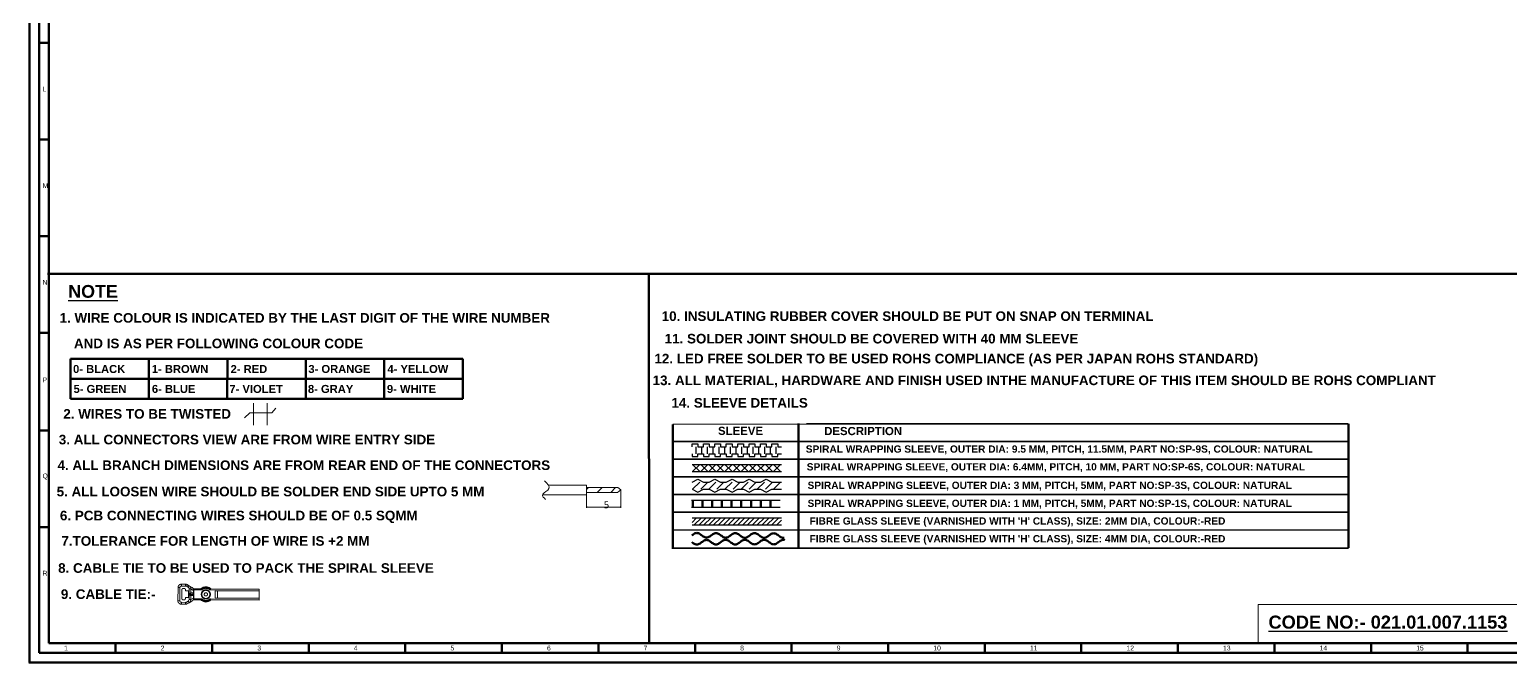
# Model space of a CAD drawing. Header units: millimetres. Extents: x 0 to 1189, y 1 to 842.
# Drawn here: x 0 to 767, y 1 to 328 of the extents above; entities that cross this region are included whole.
import ezdxf

# ---------------------------------------------------------------- set-up
doc = ezdxf.new("R2010")
doc.units = ezdxf.units.MM
doc.header["$MEASUREMENT"] = 0
doc.linetypes.add('DottedLine', pattern=[3, 0, -3])
doc.styles.get("Standard").update_dxf_attribs({"font": 'txt.shx'})

msp = doc.modelspace()

# ---------------------------------------------------------------- hatches: boundary and pattern name
at = {"lineweight": 0}
h = msp.add_hatch(dxfattribs=at)
h.set_pattern_fill('HEXPattern:RSlant', color=1, style=0, pattern_type=2)
h.set_pattern_definition([(45, (0, 0), (-3.535534, 3.53553), [])])
h.paths.add_polyline_path([(288.27, 91.29), (304.51, 91.29), (306.08, 90.05), (304.32, 88.81), (288.27, 88.81)], flags=0)

# ---------------------------------------------------------------- linework, layer by layer
at = {"color": 7, "linetype": 'Continuous', "lineweight": 50}
for p, q in [((0, 841.88), (0, 0.88)), ((5, 5.88), (5, 836.88)), ((10, 10.88), (10, 831.88)), ((5, 321.38), (10, 321.38)), ((5, 271.38), (10, 271.38)), ((5, 221.38), (10, 221.38)), ((9.21, 201.91), (1179, 201.88)), ((320.65, 201.75), (320.74, 10.88)), ((5, 171.38), (10, 171.38)), ((333.1, 59.65), (333.1, 123.92)), ((398.11, 124.37), (398.11, 60.09)), ((682.84, 124.26), (682.88, 60.09)), ((5, 120.88), (10, 120.88)), ((5, 70.88), (10, 70.88)), ((10, 10.88), (1179, 10.88)), ((44.5, 10.88), (44.5, 5.88)), ((94.5, 10.88), (94.5, 5.88)), ((144.5, 10.88), (144.5, 5.88)), ((194.5, 10.88), (194.5, 5.88)), ((244.5, 10.88), (244.5, 5.88)), ((244.5, 10.88), (244.5, 5.88)), ((294.5, 10.88), (294.5, 5.88)), ((344.5, 10.88), (344.5, 5.88)), ((394.5, 10.88), (394.5, 5.88)), ((444.5, 10.88), (444.5, 5.88)), ((494.5, 10.88), (494.5, 5.88)), ((544.5, 10.88), (544.5, 5.88)), ((594.5, 10.88), (594.5, 5.88)), ((644.5, 10.88), (644.5, 5.88)), ((694.5, 10.88), (694.5, 5.88)), ((744.5, 10.88), (744.5, 5.88)), ((0, 0.88), (1189, 0.88)), ((5, 5.88), (1184, 5.88)), ((7, 5.88), (12, 5.88))]:
    msp.add_line(p, q, dxfattribs=at)
at = {"color": 7, "linetype": 'Continuous', "lineweight": 60}
for p, q in [((21.1, 157.87), (21.09, 137.28)), ((21.1, 157.87), (224.27, 157.82)), ((61.73, 157.86), (61.73, 137.27)), ((102.37, 157.85), (102.36, 137.26)), ((143, 157.84), (142.99, 137.25)), ((183.63, 157.83), (183.63, 137.24)), ((224.27, 157.82), (224.26, 137.23)), ((21.1, 147.58), (224.26, 147.53)), ((21.09, 137.28), (224.26, 137.23))]:
    msp.add_line(p, q, dxfattribs=at)
at = {"color": 7, "linetype": 'Continuous', "lineweight": 20}
for p, q in [((115.83, 134.96), (115.83, 123.65)), ((123.05, 134.96), (123.05, 123.65)), ((636.05, 30.81), (774.92, 30.82)), ((636.05, 11.23), (636.05, 30.81)), ((774.92, 11.23), (636.05, 11.23))]:
    msp.add_line(p, q, dxfattribs=at)
at = {"color": 7, "linetype": 'Continuous', "lineweight": 30}
msp.add_line((333, 124.13), (402.28, 124.3), dxfattribs=at)
at = {"color": 7, "linetype": 'Continuous', "lineweight": 35}
for p, q in [((402.21, 124.27), (682.73, 124.31)), ((333.02, 115.2), (682.73, 115.2)), ((333.02, 106.03), (682.73, 106.03)), ((333.02, 96.86), (682.73, 96.86)), ((333.02, 87.7), (682.73, 87.69)), ((333.1, 78.53), (682.82, 78.52)), ((333.1, 69.36), (682.82, 69.35)), ((333.1, 59.88), (682.82, 59.88))]:
    msp.add_line(p, q, dxfattribs=at)
at = {"color": 5, "linetype": 'Continuous', "lineweight": 30}
for p, q in [((344.93, 112.45), (344.93, 108.78)), ((344.93, 112.45), (344.93, 108.78)), ((347.88, 112.45), (347.88, 108.78)), ((347.88, 112.45), (347.88, 108.78)), ((350.84, 112.45), (350.84, 108.78)), ((350.84, 112.45), (350.84, 108.78)), ((353.8, 112.45), (353.8, 108.78)), ((353.8, 112.45), (353.8, 108.78)), ((356.76, 112.45), (356.76, 108.78)), ((356.76, 112.45), (356.76, 108.78)), ((359.71, 112.45), (359.71, 108.78)), ((359.71, 112.45), (359.71, 108.78)), ((362.67, 112.45), (362.67, 108.78)), ((362.67, 112.45), (362.67, 108.78)), ((365.63, 112.45), (365.63, 108.78)), ((365.63, 112.45), (365.63, 108.78)), ((368.59, 112.45), (368.59, 108.78)), ((368.59, 112.45), (368.59, 108.78)), ((371.55, 112.45), (371.55, 108.78)), ((371.55, 112.45), (371.55, 108.78)), ((374.51, 112.45), (374.51, 108.78)), ((374.51, 112.45), (374.51, 108.78)), ((377.46, 112.45), (377.46, 108.78)), ((377.46, 112.45), (377.46, 108.78)), ((380.42, 112.45), (380.42, 108.78)), ((380.42, 112.45), (380.42, 108.78)), ((383.38, 112.45), (383.38, 108.78)), ((383.38, 112.45), (383.38, 108.78)), ((386.34, 112.45), (386.34, 108.78)), ((386.34, 112.45), (386.34, 108.78)), ((346.95, 103.28), (343.28, 99.61)), ((343.28, 103.28), (346.95, 99.61)), ((346.95, 103.28), (343.28, 99.61)), ((343.28, 103.28), (346.95, 99.61)), ((351.13, 103.28), (347.46, 99.61)), ((347.46, 103.28), (351.13, 99.61)), ((351.13, 103.28), (347.46, 99.61)), ((347.46, 103.28), (351.13, 99.61)), ((355.31, 103.28), (351.65, 99.61)), ((351.65, 103.28), (355.31, 99.61)), ((355.31, 103.28), (351.65, 99.61)), ((351.65, 103.28), (355.31, 99.61)), ((359.5, 103.28), (355.83, 99.61)), ((355.83, 103.28), (359.5, 99.61)), ((359.5, 103.28), (355.83, 99.61)), ((355.83, 103.28), (359.5, 99.61)), ((363.68, 103.28), (360.01, 99.61)), ((360.01, 103.28), (363.68, 99.61)), ((363.68, 103.28), (360.01, 99.61)), ((360.01, 103.28), (363.68, 99.61)), ((367.86, 103.28), (364.2, 99.61)), ((364.2, 103.28), (367.86, 99.61)), ((367.86, 103.28), (364.2, 99.61)), ((364.2, 103.28), (367.86, 99.61)), ((372.05, 103.28), (368.38, 99.61)), ((368.38, 103.28), (372.05, 99.61)), ((372.05, 103.28), (368.38, 99.61)), ((368.38, 103.28), (372.05, 99.61)), ((376.23, 103.28), (372.56, 99.61)), ((372.56, 103.28), (376.23, 99.61)), ((376.23, 103.28), (372.56, 99.61)), ((372.56, 103.28), (376.23, 99.61)), ((380.41, 103.28), (376.75, 99.61)), ((376.75, 103.28), (380.41, 99.61)), ((380.41, 103.28), (376.75, 99.61)), ((376.75, 103.28), (380.41, 99.61)), ((384.6, 103.28), (380.93, 99.61)), ((380.93, 103.28), (384.6, 99.61)), ((384.6, 103.28), (380.93, 99.61)), ((380.93, 103.28), (384.6, 99.61)), ((388.78, 103.28), (385.11, 99.61)), ((385.11, 103.28), (388.78, 99.61)), ((388.78, 103.28), (385.11, 99.61)), ((385.11, 103.28), (388.78, 99.61)), ((346.95, 94.11), (343.28, 90.45)), ((346.95, 94.11), (343.28, 90.45)), ((351.13, 94.11), (347.46, 90.45)), ((351.13, 94.11), (347.46, 90.45)), ((355.31, 94.11), (351.65, 90.45)), ((355.31, 94.11), (351.65, 90.45)), ((359.5, 94.11), (355.83, 90.45)), ((359.5, 94.11), (355.83, 90.45)), ((363.68, 94.11), (360.01, 90.45)), ((363.68, 94.11), (360.01, 90.45)), ((367.86, 94.11), (364.2, 90.45)), ((367.86, 94.11), (364.2, 90.45)), ((372.05, 94.11), (368.38, 90.45)), ((372.05, 94.11), (368.38, 90.45)), ((376.23, 94.11), (372.56, 90.45)), ((376.23, 94.11), (372.56, 90.45)), ((380.41, 94.11), (376.75, 90.45)), ((380.41, 94.11), (376.75, 90.45)), ((384.6, 94.11), (380.93, 90.45)), ((384.6, 94.11), (380.93, 90.45)), ((388.78, 94.11), (385.11, 90.45)), ((388.78, 94.11), (385.11, 90.45)), ((345.27, 75.6), (342.95, 73.28)), ((345.27, 75.6), (342.95, 73.28)), ((347.78, 75.6), (344.12, 71.94)), ((347.78, 75.6), (344.12, 71.94)), ((350.29, 75.6), (346.63, 71.94)), ((350.29, 75.6), (346.63, 71.94)), ((352.8, 75.6), (349.14, 71.94)), ((352.8, 75.6), (349.14, 71.94)), ((355.31, 75.6), (351.65, 71.94)), ((355.31, 75.6), (351.65, 71.94)), ((357.82, 75.6), (354.16, 71.94)), ((357.82, 75.6), (354.16, 71.94)), ((360.33, 75.6), (356.67, 71.94)), ((360.33, 75.6), (356.67, 71.94)), ((362.84, 75.6), (359.18, 71.94)), ((362.84, 75.6), (359.18, 71.94)), ((365.35, 75.6), (361.69, 71.94)), ((365.35, 75.6), (361.69, 71.94)), ((367.86, 75.6), (364.2, 71.94)), ((367.86, 75.6), (364.2, 71.94)), ((370.37, 75.6), (366.71, 71.94)), ((370.37, 75.6), (366.71, 71.94)), ((372.88, 75.6), (369.22, 71.94)), ((372.88, 75.6), (369.22, 71.94)), ((375.39, 75.6), (371.73, 71.94)), ((375.39, 75.6), (371.73, 71.94)), ((377.9, 75.6), (374.24, 71.94)), ((377.9, 75.6), (374.24, 71.94)), ((380.41, 75.6), (376.75, 71.94)), ((380.41, 75.6), (376.75, 71.94)), ((382.92, 75.6), (379.26, 71.94)), ((382.92, 75.6), (379.26, 71.94)), ((385.43, 75.6), (381.77, 71.94)), ((385.43, 75.6), (381.77, 71.94)), ((387.94, 75.6), (384.28, 71.94)), ((387.94, 75.6), (384.28, 71.94)), ((389.3, 74.45), (386.79, 71.94)), ((389.3, 74.45), (386.79, 71.94))]:
    msp.add_line(p, q, dxfattribs=at)
at = {"color": 7, "linetype": 'Continuous', "lineweight": 5}
for p, q in [((288.27, 91.29), (304.51, 91.29)), ((288.27, 88.81), (304.32, 88.81)), ((288.27, 87.58), (288.27, 80.84)), ((306.08, 90.05), (304.32, 88.81)), ((306.08, 90.05), (304.51, 91.29)), ((306.08, 90.05), (306.08, 80.84)), ((288.27, 81.23), (288.64, 81.34)), ((288.27, 81.23), (306.08, 81.23)), ((288.27, 81.23), (288.64, 81.13)), ((306.08, 81.23), (305.7, 81.34)), ((306.08, 81.23), (305.7, 81.13))]:
    msp.add_line(p, q, dxfattribs=at)
at = {"color": 5, "linetype": 'Continuous', "lineweight": 50}
for p, q in [((343.46, 84.8), (343.46, 81.18)), ((348.46, 84.8), (348.46, 81.18)), ((348.46, 84.8), (348.46, 81.18)), ((353.46, 84.8), (353.46, 81.18)), ((353.46, 84.8), (353.46, 81.18)), ((358.46, 84.8), (358.46, 81.18)), ((358.46, 84.8), (358.46, 81.18)), ((363.46, 84.8), (363.46, 81.18)), ((368.46, 84.8), (368.46, 81.18)), ((373.6, 84.8), (373.6, 81.18)), ((378.6, 84.8), (378.6, 81.18)), ((383.6, 84.8), (383.6, 81.18))]:
    msp.add_line(p, q, dxfattribs=at)
at = {"color": 7, "linetype": 'Continuous', "lineweight": 15}
for p, q in [((76.78, 32.8), (76.83, 39.54)), ((77.79, 39.53), (76.83, 39.54)), ((77.74, 32.79), (77.79, 39.53)), ((78.65, 41.33), (78.64, 40.37)), ((80.78, 40.35), (78.64, 40.37)), ((80.79, 41.32), (78.65, 41.33)), ((78.83, 33.81), (78.87, 38.5)), ((79.47, 39.1), (80.08, 39.09)), ((80.67, 38.49), (80.67, 37.83)), ((80.79, 41.32), (80.78, 40.35)), ((81.69, 41.07), (81.2, 40.24)), ((82.11, 39.7), (81.2, 40.24)), ((82.6, 40.53), (81.69, 41.07)), ((82.6, 40.53), (82.11, 39.7)), ((82.58, 38.91), (82.56, 36.19)), ((82.58, 38.91), (83.49, 38.9)), ((82.6, 40.53), (84.11, 39.64)), ((83.49, 38.9), (83.47, 36.78)), ((83.49, 38.9), (84.93, 38.05)), ((84.11, 39.64), (84.15, 39.62)), ((85.11, 38.93), (85.11, 38.45)), ((88.82, 38.91), (85.11, 38.93)), ((88.82, 38.42), (85.11, 38.45)), ((88.82, 38.91), (88.82, 38.42)), ((89.45, 38.62), (89.17, 39.01)), ((93.08, 38.59), (93.36, 38.98)), ((118.9, 38.67), (93.71, 38.87)), ((93.71, 38.87), (93.71, 38.39)), ((118.9, 38.19), (93.71, 38.39)), ((118.9, 38.19), (118.9, 38.67)), ((76.78, 32.8), (77.74, 32.79)), ((78.57, 30.98), (78.46, 30.99)), ((78.57, 30.98), (78.57, 31.94)), ((78.57, 31.94), (80.72, 31.93)), ((78.57, 30.98), (80.71, 30.96)), ((80.03, 33.2), (79.43, 33.2)), ((80.64, 34.46), (80.64, 33.79)), ((82.21, 34.44), (80.64, 34.46)), ((80.67, 37.83), (82.23, 37.81)), ((80.71, 30.96), (80.72, 31.93)), ((81.14, 32.04), (82.06, 32.56)), ((81.61, 31.2), (81.14, 32.04)), ((81.61, 31.2), (82.53, 31.72)), ((82.53, 31.72), (82.06, 32.56)), ((82.23, 37.81), (82.21, 34.44)), ((82.53, 31.72), (84.06, 32.58)), ((82.56, 36.07), (82.54, 33.34)), ((82.54, 33.34), (83.44, 33.34)), ((82.56, 36.19), (83.29, 36.18)), ((83.29, 36.06), (82.56, 36.07)), ((83.29, 36.18), (83.3, 36.72)), ((83.29, 36.18), (84.99, 36.17)), ((83.29, 36.06), (83.29, 36.18)), ((83.29, 36.06), (83.29, 35.52)), ((83.29, 36.06), (84.99, 36.05)), ((83.46, 35.46), (83.44, 33.34)), ((83.44, 33.34), (84.9, 34.16)), ((83.45, 35.46), (84.38, 35.45)), ((83.46, 36.78), (84.39, 36.77)), ((84.06, 32.58), (84.09, 32.6)), ((84.91, 35.76), (84.9, 34.16)), ((84.97, 34.16), (84.9, 34.16)), ((84.9, 34.16), (84.9, 34.1)), ((84.93, 38.05), (84.92, 36.45)), ((84.93, 38.05), (84.93, 38.11)), ((84.93, 38.05), (85, 38.05)), ((84.99, 36.05), (84.97, 34.16)), ((84.97, 34.16), (84.97, 34.14)), ((85, 38.05), (84.99, 36.17)), ((84.99, 36.05), (84.99, 36.17)), ((85, 38.05), (85, 38.07)), ((85.07, 33.76), (88.78, 33.73)), ((85.07, 33.28), (85.07, 33.76)), ((85.07, 33.28), (88.78, 33.25)), ((88.78, 33.25), (88.78, 33.73)), ((89.41, 33.52), (89.13, 33.13)), ((93.04, 33.49), (93.32, 33.1)), ((118.86, 33.49), (93.67, 33.69)), ((93.67, 33.21), (93.67, 33.69)), ((118.86, 33.01), (93.67, 33.21)), ((96.12, 37.82), (96.09, 34.21)), ((118.86, 34.03), (96.09, 34.21)), ((118.89, 37.65), (96.12, 37.82)), ((97.28, 37.82), (97.25, 34.2)), ((118.86, 34.03), (118.89, 37.65)), ((118.86, 33.49), (118.86, 34.03)), ((118.86, 33.01), (118.86, 33.49)), ((118.89, 37.65), (118.9, 38.19))]:
    msp.add_line(p, q, dxfattribs=at)
at = {"color": 251, "linetype": 'DottedLine', "lineweight": 50, "true_color": 0x656565}
msp.add_polyline3d([(0, 0.88, 0), (0, 841.88, 0), (1189, 841.88, 0), (1189, 0.88, 0), (0, 0.88, 0)], dxfattribs=at)
at = {"color": 7, "linetype": 'Continuous', "lineweight": 20}
msp.add_polyline3d([(111.3, 127.3, 0), (114.08, 130, 0), (125.44, 130.02, 0), (127.56, 132.43, 0)], dxfattribs=at)
at = {"color": 5, "linetype": 'Continuous', "lineweight": 30}
for points in [[(342.95, 112.45, 0), (342.95, 113.92, 0), (345.91, 113.92, 0), (345.91, 112.45, 0), (348.87, 112.45, 0), (348.87, 113.92, 0), (351.83, 113.92, 0), (351.83, 112.45, 0), (354.78, 112.45, 0), (354.78, 113.92, 0), (357.74, 113.92, 0), (357.74, 112.45, 0), (360.7, 112.45, 0), (360.7, 113.92, 0), (363.66, 113.92, 0), (363.66, 112.45, 0), (366.62, 112.45, 0), (366.62, 113.92, 0), (369.57, 113.92, 0), (369.57, 112.45, 0), (372.53, 112.45, 0), (372.53, 113.92, 0), (375.49, 113.92, 0), (375.49, 112.45, 0), (378.45, 112.45, 0), (378.45, 113.92, 0), (381.41, 113.92, 0), (381.41, 112.45, 0), (384.36, 112.45, 0), (384.36, 113.92, 0), (387.32, 113.92, 0), (387.32, 112.45, 0), (389.3, 112.45, 0)], [(342.95, 112.45, 0), (342.95, 113.92, 0), (345.91, 113.92, 0), (345.91, 112.45, 0), (348.87, 112.45, 0), (348.87, 113.92, 0), (351.83, 113.92, 0), (351.83, 112.45, 0), (354.78, 112.45, 0), (354.78, 113.92, 0), (357.74, 113.92, 0), (357.74, 112.45, 0), (360.7, 112.45, 0), (360.7, 113.92, 0), (363.66, 113.92, 0), (363.66, 112.45, 0), (366.62, 112.45, 0), (366.62, 113.92, 0), (369.57, 113.92, 0), (369.57, 112.45, 0), (372.53, 112.45, 0), (372.53, 113.92, 0), (375.49, 113.92, 0), (375.49, 112.45, 0), (378.45, 112.45, 0), (378.45, 113.92, 0), (381.41, 113.92, 0), (381.41, 112.45, 0), (384.36, 112.45, 0), (384.36, 113.92, 0), (387.32, 113.92, 0), (387.32, 112.45, 0), (389.3, 112.45, 0)], [(342.95, 108.78, 0), (342.95, 107.31, 0), (345.91, 107.31, 0), (345.91, 108.78, 0), (348.87, 108.78, 0), (348.87, 107.31, 0), (351.83, 107.31, 0), (351.83, 108.78, 0), (354.78, 108.78, 0), (354.78, 107.31, 0), (357.74, 107.31, 0), (357.74, 108.78, 0), (360.7, 108.78, 0), (360.7, 107.31, 0), (363.66, 107.31, 0), (363.66, 108.78, 0), (366.62, 108.78, 0), (366.62, 107.31, 0), (369.57, 107.31, 0), (369.57, 108.78, 0), (372.53, 108.78, 0), (372.53, 107.31, 0), (375.49, 107.31, 0), (375.49, 108.78, 0), (378.45, 108.78, 0), (378.45, 107.31, 0), (381.41, 107.31, 0), (381.41, 108.78, 0), (384.36, 108.78, 0), (384.36, 107.31, 0), (387.32, 107.31, 0), (387.32, 108.78, 0), (389.3, 108.78, 0)], [(342.95, 108.78, 0), (342.95, 107.31, 0), (345.91, 107.31, 0), (345.91, 108.78, 0), (348.87, 108.78, 0), (348.87, 107.31, 0), (351.83, 107.31, 0), (351.83, 108.78, 0), (354.78, 108.78, 0), (354.78, 107.31, 0), (357.74, 107.31, 0), (357.74, 108.78, 0), (360.7, 108.78, 0), (360.7, 107.31, 0), (363.66, 107.31, 0), (363.66, 108.78, 0), (366.62, 108.78, 0), (366.62, 107.31, 0), (369.57, 107.31, 0), (369.57, 108.78, 0), (372.53, 108.78, 0), (372.53, 107.31, 0), (375.49, 107.31, 0), (375.49, 108.78, 0), (378.45, 108.78, 0), (378.45, 107.31, 0), (381.41, 107.31, 0), (381.41, 108.78, 0), (384.36, 108.78, 0), (384.36, 107.31, 0), (387.32, 107.31, 0), (387.32, 108.78, 0), (389.3, 108.78, 0)], [(342.95, 103.28, 0), (389.3, 103.28, 0)], [(342.95, 103.28, 0), (389.3, 103.28, 0)], [(342.95, 99.61, 0), (389.3, 99.61, 0)], [(342.95, 99.61, 0), (389.3, 99.61, 0)], [(342.95, 94.11, 0), (345.91, 95.64, 0), (348.87, 94.11, 0), (351.83, 94.11, 0), (354.78, 95.64, 0), (357.74, 94.11, 0), (360.7, 94.11, 0), (363.66, 95.64, 0), (366.62, 94.11, 0), (369.57, 94.11, 0), (372.53, 95.64, 0), (375.49, 94.11, 0), (378.45, 94.11, 0), (381.41, 95.64, 0), (384.36, 94.11, 0), (387.32, 94.11, 0), (389.3, 94.11, 0)], [(342.95, 94.11, 0), (345.91, 95.64, 0), (348.87, 94.11, 0), (351.83, 94.11, 0), (354.78, 95.64, 0), (357.74, 94.11, 0), (360.7, 94.11, 0), (363.66, 95.64, 0), (366.62, 94.11, 0), (369.57, 94.11, 0), (372.53, 95.64, 0), (375.49, 94.11, 0), (378.45, 94.11, 0), (381.41, 95.64, 0), (384.36, 94.11, 0), (387.32, 94.11, 0), (389.3, 94.11, 0)], [(342.95, 90.45, 0), (345.91, 88.92, 0), (348.87, 90.45, 0), (351.83, 90.45, 0), (354.78, 88.92, 0), (357.74, 90.45, 0), (360.7, 90.45, 0), (363.66, 88.92, 0), (366.62, 90.45, 0), (369.57, 90.45, 0), (372.53, 88.92, 0), (375.49, 90.45, 0), (378.45, 90.45, 0), (381.41, 88.92, 0), (384.36, 90.45, 0), (387.32, 90.45, 0), (389.3, 90.45, 0)], [(342.95, 90.45, 0), (345.91, 88.92, 0), (348.87, 90.45, 0), (351.83, 90.45, 0), (354.78, 88.92, 0), (357.74, 90.45, 0), (360.7, 90.45, 0), (363.66, 88.92, 0), (366.62, 90.45, 0), (369.57, 90.45, 0), (372.53, 88.92, 0), (375.49, 90.45, 0), (378.45, 90.45, 0), (381.41, 88.92, 0), (384.36, 90.45, 0), (387.32, 90.45, 0), (389.3, 90.45, 0)], [(342.95, 75.6, 0), (389.3, 75.6, 0)], [(342.95, 75.6, 0), (389.3, 75.6, 0)], [(342.95, 71.94, 0), (389.3, 71.94, 0)], [(342.95, 71.94, 0), (389.3, 71.94, 0)]]:
    msp.add_polyline3d(points, dxfattribs=at)
at = {"color": 7, "linetype": 'Continuous', "lineweight": 5}
msp.add_polyline3d([(265.57, 87.58, 0), (288.27, 87.58, 0), (288.27, 92.52, 0), (268.58, 92.52, 0)], dxfattribs=at)
at = {"color": 5, "linetype": 'Continuous', "lineweight": 25}
for points in [[(342.72, 84.8, 0), (358.81, 84.8, 0)], [(357.37, 84.8, 0), (373.46, 84.8, 0)], [(357.87, 84.8, 0), (373.95, 84.8, 0)], [(372.52, 84.8, 0), (388.6, 84.8, 0)], [(342.72, 81.18, 0), (358.81, 81.18, 0)], [(357.37, 81.18, 0), (373.46, 81.18, 0)], [(357.87, 81.18, 0), (373.95, 81.18, 0)], [(372.52, 81.18, 0), (388.6, 81.18, 0)]]:
    msp.add_polyline3d(points, dxfattribs=at)
at = {"color": 5, "linetype": 'Continuous', "lineweight": 50}
for points in [[(342.94, 66.61, 0), (343.35, 66.92, 0), (343.77, 67.21, 0), (344.19, 67.46, 0), (344.6, 67.65, 0), (345.02, 67.78, 0), (345.44, 67.82, 0), (345.85, 67.78, 0), (346.27, 67.65, 0), (346.69, 67.46, 0), (347.1, 67.21, 0), (347.52, 66.92, 0), (347.94, 66.61, 0), (348.35, 66.3, 0), (348.77, 66.01, 0), (349.19, 65.76, 0), (349.6, 65.56, 0), (350.02, 65.44, 0), (350.44, 65.4, 0), (350.85, 65.44, 0), (351.27, 65.56, 0), (351.69, 65.76, 0), (352.1, 66.01, 0), (352.52, 66.3, 0), (352.94, 66.61, 0), (352.93, 66.59, 0)], [(342.94, 62.99, 0), (343.35, 62.67, 0), (343.77, 62.38, 0), (344.19, 62.13, 0), (344.6, 61.94, 0), (345.02, 61.82, 0), (345.44, 61.78, 0), (345.85, 61.82, 0), (346.27, 61.94, 0), (346.69, 62.13, 0), (347.1, 62.38, 0), (347.52, 62.67, 0), (347.94, 62.99, 0), (348.35, 63.3, 0), (348.77, 63.59, 0), (349.19, 63.84, 0), (349.6, 64.03, 0), (350.02, 64.15, 0), (350.44, 64.19, 0), (350.85, 64.15, 0), (351.27, 64.03, 0), (351.69, 63.84, 0), (352.1, 63.59, 0), (352.52, 63.3, 0), (352.93, 63.01, 0), (352.93, 63, 0)], [(352.84, 63.08, 0), (353.26, 62.77, 0), (353.68, 62.48, 0), (354.09, 62.23, 0), (354.51, 62.04, 0), (354.93, 61.92, 0), (355.34, 61.87, 0), (355.76, 61.92, 0), (356.18, 62.04, 0), (356.59, 62.23, 0), (357.01, 62.48, 0), (357.43, 62.77, 0), (357.84, 63.08, 0), (358.26, 63.39, 0), (358.68, 63.69, 0), (359.09, 63.94, 0), (359.51, 64.13, 0), (359.93, 64.25, 0), (360.34, 64.29, 0), (360.76, 64.25, 0), (361.18, 64.13, 0), (361.59, 63.94, 0), (362.01, 63.69, 0), (362.43, 63.39, 0), (362.84, 63.08, 0), (362.88, 63.09, 0)], [(352.9, 66.58, 0), (353.32, 66.89, 0), (353.73, 67.18, 0), (354.15, 67.43, 0), (354.57, 67.62, 0), (354.98, 67.75, 0), (355.4, 67.79, 0), (355.82, 67.75, 0), (356.23, 67.62, 0), (356.65, 67.43, 0), (357.07, 67.18, 0), (357.48, 66.89, 0), (357.9, 66.58, 0), (358.32, 66.27, 0), (358.73, 65.98, 0), (359.15, 65.73, 0), (359.57, 65.53, 0), (359.98, 65.41, 0), (360.4, 65.37, 0), (360.82, 65.41, 0), (361.23, 65.53, 0), (361.65, 65.73, 0), (362.07, 65.98, 0), (362.48, 66.27, 0), (362.9, 66.58, 0), (362.91, 66.58, 0)], [(362.83, 66.53, 0), (363.25, 66.84, 0), (363.66, 67.13, 0), (364.08, 67.38, 0), (364.5, 67.58, 0), (364.91, 67.7, 0), (365.33, 67.74, 0), (365.75, 67.7, 0), (366.16, 67.58, 0), (366.58, 67.38, 0), (367, 67.13, 0), (367.41, 66.84, 0), (367.83, 66.53, 0), (368.25, 66.22, 0), (368.66, 65.93, 0), (369.08, 65.68, 0), (369.5, 65.48, 0), (369.91, 65.36, 0), (370.33, 65.32, 0), (370.75, 65.36, 0), (371.16, 65.48, 0), (371.58, 65.68, 0), (372, 65.93, 0), (372.41, 66.22, 0), (372.83, 66.53, 0), (372.82, 66.51, 0)], [(362.83, 63.09, 0), (363.25, 62.77, 0), (363.66, 62.48, 0), (364.08, 62.23, 0), (364.5, 62.04, 0), (364.91, 61.92, 0), (365.33, 61.88, 0), (365.75, 61.92, 0), (366.16, 62.04, 0), (366.58, 62.23, 0), (367, 62.48, 0), (367.41, 62.77, 0), (367.83, 63.09, 0), (368.25, 63.4, 0), (368.66, 63.69, 0), (369.08, 63.94, 0), (369.5, 64.13, 0), (369.91, 64.25, 0), (370.33, 64.29, 0), (370.75, 64.25, 0), (371.16, 64.13, 0), (371.58, 63.94, 0), (372, 63.69, 0), (372.41, 63.4, 0), (372.83, 63.11, 0), (372.82, 63.1, 0)], [(372.82, 66.51, 0), (373.24, 66.82, 0), (373.65, 67.12, 0), (374.07, 67.37, 0), (374.49, 67.56, 0), (374.9, 67.68, 0), (375.32, 67.72, 0), (375.74, 67.68, 0), (376.15, 67.56, 0), (376.57, 67.37, 0), (376.99, 67.12, 0), (377.4, 66.82, 0), (377.82, 66.51, 0), (378.24, 66.2, 0), (378.65, 65.91, 0), (379.07, 65.66, 0), (379.49, 65.47, 0), (379.9, 65.35, 0), (380.32, 65.3, 0), (380.74, 65.35, 0), (381.15, 65.47, 0), (381.57, 65.66, 0), (381.99, 65.91, 0), (382.4, 66.2, 0), (382.82, 66.51, 0), (382.81, 66.49, 0)], [(372.82, 63.12, 0), (373.24, 62.8, 0), (373.65, 62.51, 0), (374.07, 62.26, 0), (374.49, 62.07, 0), (374.9, 61.95, 0), (375.32, 61.91, 0), (375.74, 61.95, 0), (376.15, 62.07, 0), (376.57, 62.26, 0), (376.99, 62.51, 0), (377.4, 62.8, 0), (377.82, 63.12, 0), (378.24, 63.43, 0), (378.65, 63.72, 0), (379.07, 63.97, 0), (379.49, 64.16, 0), (379.9, 64.28, 0), (380.32, 64.32, 0), (380.74, 64.28, 0), (381.15, 64.16, 0), (381.57, 63.97, 0), (381.99, 63.72, 0), (382.4, 63.43, 0), (382.82, 63.14, 0), (382.81, 63.13, 0)], [(382.75, 66.46, 0), (383.17, 66.77, 0), (383.58, 67.06, 0), (384, 67.31, 0), (384.42, 67.5, 0), (384.83, 67.62, 0), (385.25, 67.66, 0), (385.67, 67.62, 0), (386.08, 67.5, 0), (386.5, 67.31, 0), (386.92, 67.06, 0), (387.33, 66.77, 0), (387.75, 66.46, 0), (388.17, 66.14, 0), (388.58, 65.85, 0), (389, 65.6, 0), (389.42, 65.41, 0), (389.83, 65.29, 0), (390.25, 65.25, 0), (390.67, 65.29, 0), (390.7, 65.29, 0), (390.7, 65.29, 0), (390.7, 65.29, 0), (390.7, 65.29, 0), (390.7, 65.29, 0), (390.7, 65.29, 0)], [(382.78, 63.14, 0), (383.19, 62.83, 0), (383.61, 62.53, 0), (384.03, 62.28, 0), (384.44, 62.09, 0), (384.86, 61.97, 0), (385.28, 61.93, 0), (385.69, 61.97, 0), (386.11, 62.09, 0), (386.53, 62.28, 0), (386.94, 62.53, 0), (387.36, 62.83, 0), (387.78, 63.14, 0), (388.19, 63.45, 0), (388.61, 63.74, 0), (389.03, 63.99, 0), (389.44, 64.18, 0), (389.86, 64.3, 0), (390.28, 64.35, 0), (390.69, 64.3, 0), (390.7, 64.3, 0), (390.7, 64.3, 0), (390.73, 64.3, 0), (390.7, 64.3, 0), (390.7, 64.3, 0), (390.7, 64.3, 0)]]:
    msp.add_polyline3d(points, dxfattribs=at)
at = {"color": 7, "linetype": 'Continuous', "lineweight": 15}
for points in [[(82.58, 38.91, 0), (82.54, 39.19, 0), (82.4, 39.44, 0), (82.11, 39.7, 0)], [(84.15, 39.62, 0), (84.48, 39.34, 0), (84.74, 38.98, 0), (84.89, 38.56, 0), (84.93, 38.11, 0)], [(88.7, 38.91, 0), (89.26, 39.39, 0), (89.92, 39.76, 0), (90.67, 39.98, 0), (91.28, 40.03, 0)], [(91.28, 40.03, 0), (91.88, 39.97, 0), (92.45, 39.81, 0), (92.98, 39.56, 0), (93.44, 39.24, 0), (93.84, 38.87, 0)], [(82.06, 32.56, 0), (82.29, 32.74, 0), (82.45, 32.98, 0), (82.54, 33.34, 0)], [(83.3, 36.72, 0), (83.06, 36.57, 0), (82.56, 36.19, 0)], [(83.29, 35.52, 0), (83.06, 35.68, 0), (82.56, 36.07, 0)], [(88.65, 33.25, 0), (88.96, 32.95, 0), (89.31, 32.68, 0), (89.66, 32.48, 0), (90.04, 32.31, 0), (90.61, 32.15, 0), (91.21, 32.09, 0)], [(93.8, 33.21, 0), (93.28, 32.75, 0), (92.67, 32.4, 0), (91.96, 32.16, 0), (91.21, 32.09, 0)]]:
    msp.add_polyline3d(points, dxfattribs=at)
at = {"color": 7, "linetype": 'Continuous', "lineweight": 5}
msp.add_open_spline([(266.6, 94.85), (268.15, 93.4), (270.53, 90.62), (264.11, 87.85), (266.32, 85.89), (267.12, 85.18)], degree=3, knots=[0, 0, 0, 0, 0.333333, 0.666667, 1, 1, 1, 1], dxfattribs=at)
at = {"color": 7, "linetype": 'Continuous', "lineweight": 15}
for points, weights in [([(78.65, 41.33), (78.16, 41.34), (77.74, 41.1), (77.32, 40.86), (77.08, 40.44), (76.83, 40.02), (76.83, 39.54)], [1, 0.965925812721, 1, 0.965925812721, 1, 0.965925812721, 1]), ([(78.64, 40.37), (78.42, 40.37), (78.22, 40.26), (78.02, 40.15), (77.91, 39.95), (77.79, 39.76), (77.79, 39.53)], [1, 0.965925812721, 1, 0.965925812721, 1, 0.965925812721, 1]), ([(79.47, 39.1), (79.31, 39.1), (79.17, 39.02), (79.03, 38.94), (78.95, 38.8), (78.87, 38.66), (78.87, 38.5)], [1, 0.965925812721, 1, 0.965925812721, 1, 0.965925812721, 1]), ([(80.67, 38.49), (80.67, 38.65), (80.59, 38.79), (80.51, 38.93), (80.38, 39.01), (80.24, 39.09), (80.08, 39.09)], [1, 0.965925812721, 1, 0.965925812721, 1, 0.965925812721, 1]), ([(81.2, 40.24), (81.14, 40.27), (81.07, 40.3), (81, 40.33), (80.93, 40.34), (80.86, 40.35), (80.78, 40.35)], [1, 0.996194720268, 1, 0.996194720268, 1, 0.996194720268, 1]), ([(81.69, 41.07), (81.56, 41.15), (81.41, 41.2), (81.26, 41.26), (81.1, 41.29), (80.95, 41.31), (80.79, 41.32)], [1, 0.996194720268, 1, 0.996194720268, 1, 0.996194720268, 1]), ([(83.49, 38.9), (83.5, 39.23), (83.4, 39.54), (83.3, 39.85), (83.09, 40.11), (82.88, 40.37), (82.6, 40.53)], [1, 0.983762383461, 1, 0.983762383461, 1, 0.983762383461, 1]), ([(84.57, 39.26), (84.5, 39.34), (84.43, 39.41), (84.36, 39.47), (84.28, 39.53), (84.2, 39.59), (84.11, 39.64)], [1, 0.998469829559, 1, 0.998469829559, 1, 0.998469829559, 1]), ([(84.92, 38.61), (84.89, 38.73), (84.84, 38.84), (84.78, 38.96), (84.72, 39.06), (84.65, 39.17), (84.57, 39.26)], [1, 0.997721254826, 1, 0.997721254826, 1, 0.997721254826, 1]), ([(84.64, 39.17), (84.69, 39.1), (84.77, 39.05), (84.85, 38.99), (84.93, 38.96), (85.02, 38.93), (85.11, 38.93)], [1, 0.988333702087, 1, 0.988333702087, 1, 0.988333702087, 1]), ([(85, 38.07), (85, 38.16), (84.99, 38.25), (84.99, 38.34), (84.97, 38.43), (84.95, 38.52), (84.92, 38.61)], [1, 0.9987398386, 1, 0.9987398386, 1, 0.9987398386, 1]), ([(84.96, 38.46), (84.99, 38.46), (85.01, 38.46), (85.04, 38.46), (85.06, 38.45), (85.09, 38.45), (85.11, 38.45)], [1, 0.999736726284, 1, 0.999736726284, 1, 0.999736726284, 1]), ([(88.82, 38.91), (88.89, 38.9), (88.95, 38.92), (89.01, 38.93), (89.06, 38.95), (89.12, 38.98), (89.17, 39.01)], [1, 0.994677901268, 1, 0.994677901268, 1, 0.994677901268, 1]), ([(88.82, 38.42), (88.93, 38.42), (89.04, 38.44), (89.15, 38.47), (89.25, 38.51), (89.36, 38.56), (89.45, 38.62)], [1, 0.994677901268, 1, 0.994677901268, 1, 0.994677901268, 1]), ([(91.26, 38.4), (87.2, 38.44), (89.2, 34.9), (91.21, 31.36), (93.27, 34.87), (95.33, 38.37), (91.26, 38.4)], [1, 0.499999970198, 1, 0.499999970198, 1, 0.499999970198, 1]), ([(91.26, 38.34), (87.3, 38.38), (89.26, 34.93), (91.21, 31.48), (93.22, 34.9), (95.22, 38.31), (91.26, 38.34)], [1, 0.499999970198, 1, 0.499999970198, 1, 0.499999970198, 1]), ([(93.36, 38.98), (92.75, 39.42), (92.01, 39.59), (91.27, 39.75), (90.53, 39.6), (89.79, 39.45), (89.17, 39.01)], [1, 0.978768289089, 1, 0.978768289089, 1, 0.978768289089, 1]), ([(93.08, 38.59), (92.55, 38.98), (91.91, 39.11), (91.27, 39.25), (90.63, 39.13), (89.99, 39), (89.45, 38.62)], [1, 0.978768289089, 1, 0.978768289089, 1, 0.978768289089, 1]), ([(93.08, 38.59), (93.17, 38.53), (93.28, 38.48), (93.38, 38.43), (93.49, 38.41), (93.6, 38.39), (93.71, 38.39)], [1, 0.994677901268, 1, 0.994677901268, 1, 0.994677901268, 1]), ([(93.36, 38.98), (93.42, 38.94), (93.47, 38.92), (93.53, 38.89), (93.59, 38.88), (93.65, 38.87), (93.71, 38.87)], [1, 0.994677901268, 1, 0.994677901268, 1, 0.994677901268, 1]), ([(76.78, 32.8), (76.77, 32.32), (77.01, 31.9), (77.25, 31.48), (77.67, 31.23), (78.08, 30.99), (78.57, 30.98)], [1, 0.965925812721, 1, 0.965925812721, 1, 0.965925812721, 1]), ([(77.74, 32.79), (77.74, 32.57), (77.85, 32.37), (77.96, 32.17), (78.15, 32.06), (78.35, 31.95), (78.57, 31.94)], [1, 0.965925812721, 1, 0.965925812721, 1, 0.965925812721, 1]), ([(78.83, 33.81), (78.83, 33.65), (78.91, 33.51), (78.99, 33.37), (79.13, 33.28), (79.27, 33.2), (79.43, 33.2)], [1, 0.965925812721, 1, 0.965925812721, 1, 0.965925812721, 1]), ([(80.03, 33.2), (80.19, 33.2), (80.33, 33.27), (80.47, 33.35), (80.55, 33.49), (80.63, 33.63), (80.64, 33.79)], [1, 0.965925812721, 1, 0.965925812721, 1, 0.965925812721, 1]), ([(80.71, 30.96), (80.87, 30.96), (81.02, 30.99), (81.18, 31.02), (81.33, 31.07), (81.48, 31.12), (81.61, 31.2)], [1, 0.996194720268, 1, 0.996194720268, 1, 0.996194720268, 1]), ([(80.72, 31.93), (80.79, 31.93), (80.86, 31.94), (80.94, 31.95), (81.01, 31.98), (81.08, 32), (81.14, 32.04)], [1, 0.996194720268, 1, 0.996194720268, 1, 0.996194720268, 1]), ([(82.53, 31.72), (82.82, 31.88), (83.03, 32.13), (83.24, 32.39), (83.34, 32.7), (83.45, 33.01), (83.44, 33.34)], [1, 0.983762443066, 1, 0.983762443066, 1, 0.983762443066, 1]), ([(83.29, 35.52), (83.31, 35.5), (83.34, 35.49), (83.37, 35.48), (83.39, 35.47), (83.42, 35.46), (83.45, 35.46)], [1, 0.997151911259, 1, 0.997151911259, 1, 0.997151911259, 1]), ([(83.46, 36.78), (83.43, 36.78), (83.41, 36.77), (83.38, 36.76), (83.35, 36.75), (83.32, 36.74), (83.3, 36.72)], [1, 0.997134566307, 1, 0.997134566307, 1, 0.997134566307, 1]), ([(84.06, 32.58), (84.14, 32.63), (84.22, 32.69), (84.3, 32.75), (84.38, 32.82), (84.45, 32.88), (84.52, 32.96)], [1, 0.998469829559, 1, 0.998469829559, 1, 0.998469829559, 1]), ([(84.09, 32.6), (84.34, 32.76), (84.53, 32.99), (84.71, 33.22), (84.81, 33.51), (84.9, 33.79), (84.9, 34.1)], [1, 0.985481619835, 1, 0.985481619835, 1, 0.985481619835, 1]), ([(84.38, 35.45), (84.54, 35.45), (84.68, 35.53), (84.82, 35.61), (84.9, 35.75), (84.98, 35.89), (84.99, 36.05)], [1, 0.965925812721, 1, 0.965925812721, 1, 0.965925812721, 1]), ([(84.99, 36.17), (84.99, 36.33), (84.91, 36.47), (84.83, 36.61), (84.69, 36.69), (84.55, 36.77), (84.39, 36.77)], [1, 0.965925812721, 1, 0.965925812721, 1, 0.965925812721, 1]), ([(84.52, 32.96), (84.6, 33.05), (84.67, 33.16), (84.74, 33.26), (84.79, 33.37), (84.85, 33.49), (84.89, 33.6)], [1, 0.997721195221, 1, 0.997721195221, 1, 0.997721195221, 1]), ([(85.07, 33.28), (84.98, 33.28), (84.89, 33.25), (84.8, 33.22), (84.72, 33.17), (84.65, 33.12), (84.59, 33.04)], [1, 0.988333702087, 1, 0.988333702087, 1, 0.988333702087, 1]), ([(84.89, 33.6), (84.91, 33.69), (84.93, 33.78), (84.95, 33.87), (84.96, 33.96), (84.97, 34.05), (84.97, 34.14)], [1, 0.9987398386, 1, 0.9987398386, 1, 0.9987398386, 1]), ([(84.9, 34.1), (84.92, 34.11), (84.94, 34.11), (84.95, 34.12), (84.96, 34.13), (84.97, 34.13), (84.97, 34.14)], [1, 0.998356223106, 1, 0.998356223106, 1, 0.998356223106, 1]), ([(85, 38.07), (85, 38.08), (84.99, 38.09), (84.99, 38.09), (84.97, 38.1), (84.95, 38.11), (84.93, 38.11)], [1, 0.998356223106, 1, 0.998356223106, 1, 0.998356223106, 1]), ([(85.07, 33.76), (85.05, 33.76), (85.02, 33.76), (85, 33.76), (84.97, 33.75), (84.95, 33.75), (84.93, 33.75)], [1, 0.999736726284, 1, 0.999736726284, 1, 0.999736726284, 1]), ([(89.41, 33.52), (89.32, 33.59), (89.22, 33.63), (89.11, 33.68), (89, 33.7), (88.89, 33.73), (88.78, 33.73)], [1, 0.994677901268, 1, 0.994677901268, 1, 0.994677901268, 1]), ([(89.13, 33.13), (89.08, 33.17), (89.02, 33.2), (88.96, 33.22), (88.9, 33.23), (88.84, 33.25), (88.78, 33.25)], [1, 0.994677901268, 1, 0.994677901268, 1, 0.994677901268, 1]), ([(89.13, 33.13), (89.74, 32.69), (90.48, 32.53), (91.22, 32.37), (91.96, 32.52), (92.7, 32.67), (93.32, 33.1)], [1, 0.978768289089, 1, 0.978768289089, 1, 0.978768289089, 1]), ([(91.26, 38.16), (87.61, 38.19), (89.41, 35.02), (91.21, 31.84), (93.06, 34.99), (94.91, 38.14), (91.26, 38.16)], [1, 0.499999970198, 1, 0.499999970198, 1, 0.499999970198, 1]), ([(89.41, 33.52), (89.94, 33.14), (90.58, 33), (91.22, 32.86), (91.86, 32.99), (92.51, 33.12), (93.04, 33.49)], [1, 0.978768289089, 1, 0.978768289089, 1, 0.978768289089, 1]), ([(91.25, 36.9), (89.79, 36.91), (90.51, 35.64), (91.23, 34.37), (91.97, 35.63), (92.71, 36.89), (91.25, 36.9)], [1, 0.499999970198, 1, 0.499999970198, 1, 0.499999970198, 1]), ([(93.67, 33.69), (93.56, 33.69), (93.45, 33.67), (93.34, 33.65), (93.24, 33.6), (93.13, 33.56), (93.04, 33.49)], [1, 0.994677901268, 1, 0.994677901268, 1, 0.994677901268, 1]), ([(93.67, 33.21), (93.61, 33.21), (93.55, 33.2), (93.48, 33.19), (93.43, 33.16), (93.37, 33.14), (93.32, 33.1)], [1, 0.994677901268, 1, 0.994677901268, 1, 0.994677901268, 1])]:
    msp.add_rational_spline(points, weights, degree=2, knots=[0, 0, 0, 0.333333, 0.333333, 0.666667, 0.666667, 1, 1, 1], dxfattribs=at)

# ---------------------------------------------------------------- texts
at = {"color": 7, "lineweight": 0, "attachment_point": 5}
for s, insert, char_height in [('{\\fArial|b0|i0|c0;L}', (7.68, 297.49), 2.5), ('{\\fArial|b0|i0|c0;M}', (8.18, 247.49), 2.5), ('{\\fArial|b0|i0|c0;N}', (7.98, 197.49), 2.5), ('{\\fArial|b0|i0|c0;P}', (7.88, 146.98), 2.5), ('{\\fArial|b0|i0|c0;Q}', (8.08, 96.98), 2.5), ('{\\fTrebuchet MS|b0|i0|c0; }', (297.17, 80.67), 0.3263), ('{\\fTrebuchet MS|b0|i0|c0;5}', (298.68, 82.37), 3.6703), ('{\\fArial|b0|i0|c0;R}', (7.98, 46.98), 2.5), ('{\\fArial|b0|i0|c0;1}', (18.86, 8.28), 2.5), ('{\\fArial|b0|i0|c0;2}', (68.86, 8.28), 2.5), ('{\\fArial|b0|i0|c0;3}', (118.86, 8.28), 2.5), ('{\\fArial|b0|i0|c0;4}', (168.86, 8.28), 2.5), ('{\\fArial|b0|i0|c0;5}', (218.86, 8.28), 2.5), ('{\\fArial|b0|i0|c0;6}', (268.86, 8.28), 2.5), ('{\\fArial|b0|i0|c0;7}', (318.86, 8.28), 2.5), ('{\\fArial|b0|i0|c0;8}', (368.86, 8.28), 2.5), ('{\\fArial|b0|i0|c0;9}', (418.86, 8.28), 2.5), ('{\\fArial|b0|i0|c0;10}', (469.85, 8.28), 2.5), ('{\\fArial|b0|i0|c0;11}', (519.85, 8.28), 2.5), ('{\\fArial|b0|i0|c0;12}', (569.85, 8.28), 2.5), ('{\\fArial|b0|i0|c0;13}', (619.85, 8.28), 2.5), ('{\\fArial|b0|i0|c0;14}', (669.85, 8.28), 2.5), ('{\\fArial|b0|i0|c0;15}', (719.85, 8.28), 2.5)]:
    msp.add_mtext(s, dxfattribs=dict(at, insert=insert, char_height=char_height))
at = {"color": 7, "attachment_point": 5}
for s, insert, char_height in [('{\\fArial|b1|i0|c0;\\LNOTE}', (32.83, 192.74), 6.6294), ('{\\fArial|b1|i0|c0;1. WIRE COLOUR IS INDICATED BY THE LAST DIGIT OF THE WIRE NUMBER}', (142.47, 179.05), 4.972), ('{\\fArial|b1|i0|c0;10. INSULATING RUBBER COVER SHOULD BE PUT ON SNAP ON TERMINAL}', (454.58, 179.95), 4.972), ('{\\fArial|b1|i0|c0;11. SOLDER JOINT SHOULD BE COVERED WITH 40 MM SLEEVE}', (435.87, 168.3), 4.972), ('{\\fArial|b1|i0|c0;AND IS AS PER FOLLOWING COLOUR CODE}', (97.79, 165.84), 4.972), ('{\\fArial|b1|i0|c0;0- BLACK}', (36, 152.62), 4.1434), ('{\\fArial|b1|i0|c0;1- BROWN}', (77.89, 152.62), 4.1434), ('{\\fArial|b1|i0|c0;2- RED}', (113.54, 152.62), 4.1434), ('{\\fArial|b1|i0|c0;3- ORANGE}', (160.39, 152.62), 4.1434), ('{\\fArial|b1|i0|c0;4- YELLOW}', (201.02, 152.62), 4.1434), ('{\\fArial|b1|i0|c0;12. LED FREE SOLDER TO BE USED ROHS COMPLIANCE (AS PER JAPAN ROHS STANDARD)}', (479.77, 157.26), 4.972), ('{\\fArial|b1|i0|c0;13. ALL MATERIAL, HARDWARE AND FINISH USED INTHE MANUFACTURE OF THIS ITEM SHOULD BE ROHS COMPLIANT}', (525.32, 146.21), 4.97205), ('{\\fArial|b1|i0|c0;5- GREEN}', (36.42, 142.3), 4.1434), ('{\\fArial|b1|i0|c0;6- BLUE}', (74.57, 142.3), 4.1434), ('{\\fArial|b1|i0|c0;7- VIOLET}', (117.27, 142.3), 4.1434), ('{\\fArial|b1|i0|c0;8- GRAY}', (155.84, 142.3), 4.1434), ('{\\fArial|b1|i0|c0;9- WHITE}', (197.71, 142.3), 4.1434), ('{\\fArial|b1|i0|c0;2. WIRES TO BE TWISTED}', (60.86, 129.39), 4.972), ('{\\fArial|b1|i0|c0;14. SLEEVE DETAILS}', (367.61, 135.11), 4.972), ('{\\fArial|b1|i0|c0;SLEEVE}', (368.07, 120.64), 4.2262), ('{\\fArial|b1|i0|c0;DESCRIPTION}', (431.53, 120.52), 4.2262), ('{\\fArial|b1|i0|c0;3. ALL CONNECTORS VIEW ARE FROM WIRE ENTRY SIDE}', (112.54, 116.09), 4.972), ('{\\fArial|b1|i0|c0;SPIRAL WRAPPING SLEEVE, OUTER DIA: 9.5 MM, PITCH, 11.5MM, PART NO:SP-9S, COLOUR: NATURAL}', (533.05, 110.82), 3.75666), ('{\\fArial|b1|i0|c0;4. ALL BRANCH DIMENSIONS ARE FROM REAR END OF THE CONNECTORS}', (141.99, 102.83), 4.972), ('{\\fArial|b1|i0|c0;SPIRAL WRAPPING SLEEVE, OUTER DIA: 6.4MM, PITCH, 10 MM, PART NO:SP-6S, COLOUR: NATURAL}', (531.36, 101.62), 3.75666), ('{\\fArial|b1|i0|c0;SPIRAL WRAPPING SLEEVE, OUTER DIA: 3 MM, PITCH, 5MM, PART NO:SP-3S, COLOUR: NATURAL}', (528.14, 92.05), 3.75666), ('{\\fArial|b1|i0|c0;5. ALL LOOSEN WIRE SHOULD BE SOLDER END SIDE UPTO 5 MM}', (124.74, 89.2), 4.972), ('{\\fArial|b1|i0|c0;SPIRAL WRAPPING SLEEVE, OUTER DIA: 1 MM, PITCH, 5MM, PART NO:SP-1S, COLOUR: NATURAL}', (528.14, 82.73), 3.75666), ('{\\fArial|b1|i0|c0;6. PCB CONNECTING WIRES SHOULD BE OF 0.5 SQMM}', (108.31, 76.12), 4.972), ("{\\fArial|b1|i0|c0;FIBRE GLASS SLEEVE (VARNISHED WITH 'H' CLASS), SIZE: 2MM DIA, COLOUR:-RED}", (511.45, 73.45), 3.7567), ('{\\fArial|b1|i0|c0;7.TOLERANCE FOR LENGTH OF WIRE IS +2 MM}', (96.23, 63.65), 4.972), ("{\\fArial|b1|i0|c0;FIBRE GLASS SLEEVE (VARNISHED WITH 'H' CLASS), SIZE: 4MM DIA, COLOUR:-RED}", (511.45, 64.28), 3.7567), ('{\\fArial|b1|i0|c0;8. CABLE TIE TO BE USED TO PACK THE SPIRAL SLEEVE}', (112, 49.65), 4.972), ('{\\fArial|b1|i0|c0;9. CABLE TIE:-}', (40.69, 36.13), 4.972), ('{\\fArial|b1|i0|c0;\\LCODE NO:- 021.01.007.1153}', (703.28, 21.64), 6.7522)]:
    msp.add_mtext(s, dxfattribs=dict(at, insert=insert, char_height=char_height))

doc.saveas('drawing.dxf')
